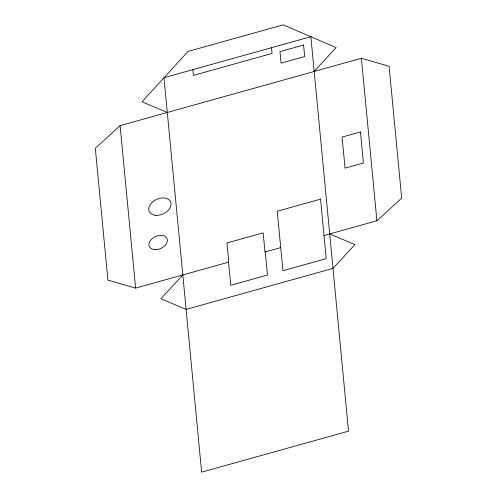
<?xml version="1.0" encoding="UTF-8"?>
<svg xmlns="http://www.w3.org/2000/svg" width="497" height="497" viewBox="0 0 497 497"><rect width="100%" height="100%" fill="white"/><g stroke="black" fill="none" stroke-linecap="round" stroke-linejoin="round"><path stroke-width="0.75" d="M314.185 71.462L336.14 47.575L283.24 24.85L187.972 51.439L142.049 101.817L167.303 112.465M182.815 274.934L160.854 298.753L186.108 309.395L332.99 268.399L354.951 244.58L329.697 233.932M324.007 235.522L376.906 220.755L401.675 198.117L389.089 66.281L361.394 58.286L120.094 125.642L95.325 148.28L107.911 280.115L135.606 288.111L228.794 262.099L226.967 242.952L263.161 232.851L264.988 251.998L280.73 247.605M361.394 58.286L376.906 220.755M271.524 47.7L272.07 53.44L193.383 75.407L192.836 69.661M265.255 251.923L267.461 275.034L230.738 285.284L228.533 262.174M120.094 125.642L135.606 288.111M310.867 36.716L163.985 77.718L201.645 472.15L348.527 431.154L310.867 36.716M303.58 45.041L279.979 51.632L281.072 63.119L304.68 56.528L303.58 45.041M360.449 131.953L342.091 137.079L345.055 168.123L363.413 162.997L360.449 131.953M320.534 199.142L277.251 211.225L282.936 270.716L326.212 258.633L320.534 199.142M155.257 249.668A9.667 6.529 -24.6 0 0 167.197 239.082A9.667 6.529 -24.6 0 0 152.082 238.74A9.667 6.529 -24.6 0 0 155.257 249.668M155.797 215.325A11.742 7.933 -24.6 0 0 170.918 202.882A11.742 7.933 -24.6 0 0 152.896 201.714A11.742 7.933 -24.6 0 0 155.797 215.325"/></g></svg>
